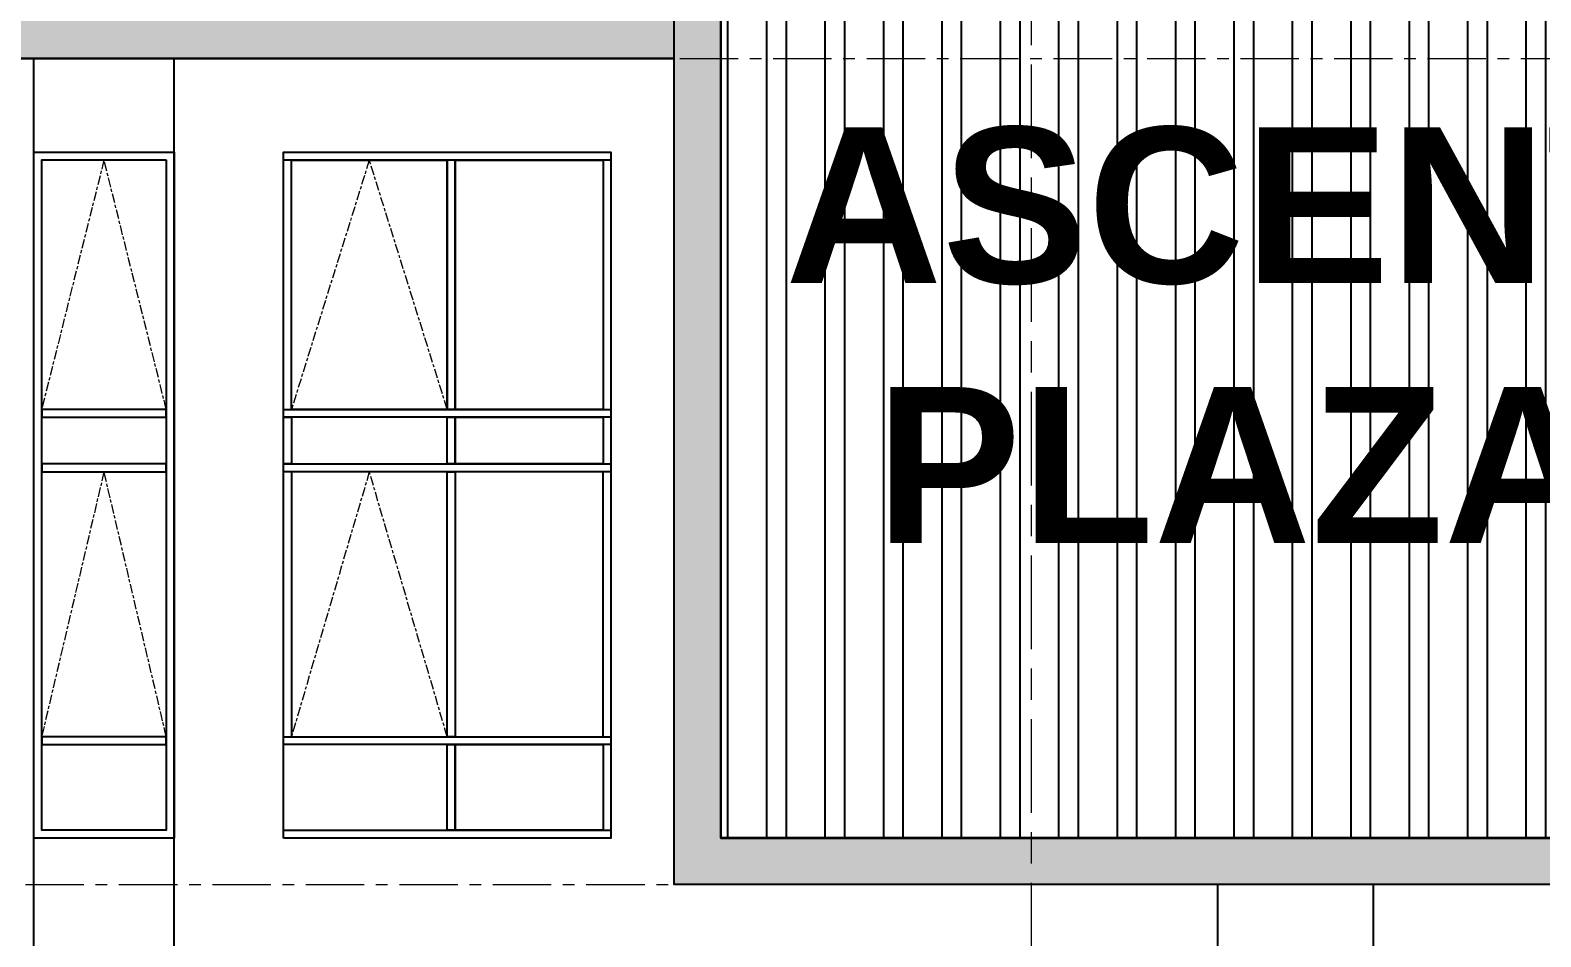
# Model space of a CAD drawing. Header units: millimetres. Extents: x -100356 to 314685, y 446 to 1273965.
# Drawn here: x 208974 to 218671, y 115670 to 121486 of the extents above; entities that cross this region are included whole.
import ezdxf
from ezdxf.xclip import XClip

# ---------------------------------------------------------------- set-up
doc = ezdxf.new("R2010")
doc.units = ezdxf.units.MM
doc.header["$XCLIPFRAME"] = 2
for name, pattern in [('gf$0$CENTER2', [28.575, 19.05, -3.175, 3.175, -3.175]), ('gf$0$Kume - Grid Line', [10.5, 6, -1.25, 2, -1.25]), ('section$0$CENTER', [2, 1.25, -0.25, 0.25, -0.25]), ('section$0$Kume - Grid Line', [10.5, 6, -1.25, 2, -1.25])]:
    doc.linetypes.add(name, pattern=pattern)
for name, color, linetype, lineweight in [('gf$0$A.Axis', 251, 'gf$0$CENTER2', 13), ('section$0$A-_ANOT----_D', 7, 'Continuous', 5), ('section$0$A-_FLORLEVL_E', 7, 'Continuous', 5), ('section$0$NKC_TRUC', 8, 'section$0$CENTER', 13)]:
    doc.layers.add(name, color=color, linetype=linetype, lineweight=lineweight)
doc.layers.add('NAM', color=3, linetype='Continuous')
doc.layers.add('STR', color=7, linetype='Continuous')
doc.styles.add('ARIAL', font='Font - TrueType - Arial Bold.ttf')
pattern_1 = [(9e-15, (577432.35, -167577.62), (-3e-14, 375), []), (9e-15, (577557.35, -167702.62), (-3e-14, 375), [])]

# ---------------------------------------------------------------- blocks, each defined once
blk = doc.blocks.new('section$0$grid section')
at = {"layer": 'section$0$NKC_TRUC', "ltscale": 300}
for p, q in [((-141943.9, 92400), (0, 92400)), ((-141943.9, 87100), (0, 87100))]:
    blk.add_line(p, q, dxfattribs=at)
blk = doc.blocks.new('wd02-elevation 1')
at = {"layer": 'NAM', "elevation": 0}
for points in [[(197491.1, 177019.2), (201891.1, 177019.2), (201891.1, 179119.2), (197491.1, 179119.2)], [(197491.1, 177019.2), (197541.1, 177019.2), (197541.1, 179119.2), (197491.1, 179119.2)], [(198091.1, 177019.2), (198141.1, 177019.2), (198141.1, 179119.2), (198091.1, 179119.2)], [(199841.1, 177019.2), (199891.1, 177019.2), (199891.1, 179119.2), (199841.1, 179119.2)], [(200191.1, 177019.2), (200241.1, 177019.2), (200241.1, 179119.2), (200191.1, 179119.2)], [(201840.7, 177019.2), (201890.7, 177019.2), (201890.7, 179119.2), (201840.7, 179119.2)], [(197541.1, 178119.2), (198091.1, 178119.2), (198091.1, 179069.2), (197541.1, 179069.2)], [(198141.1, 179069.2), (199841.1, 179069.2), (199841.1, 178119.2), (198141.1, 178119.2)], [(200191.1, 179069.2), (199891.1, 179069.2), (199891.1, 178119.2), (200191.1, 178119.2)], [(200241.1, 178119.2), (201840.7, 178119.2), (201840.7, 179069.2), (200241.1, 179069.2)], [(198091.1, 178119.2), (197541.1, 178119.2), (197541.1, 178069.2), (198091.1, 178069.2)], [(199841.1, 178119.2), (198141.1, 178119.2), (198141.1, 178069.2), (199841.1, 178069.2)], [(199841.1, 177069.2), (198141.1, 177069.2), (198141.1, 178069.2), (199841.1, 178069.2)], [(200191.1, 178119.2), (199891.1, 178119.2), (199891.1, 178069.2), (200191.1, 178069.2)], [(201841.1, 178119.2), (200241.1, 178119.2), (200241.1, 178069.2), (201841.1, 178069.2)], [(201840.7, 178069.2), (200241.1, 178069.2), (200241.1, 177069.2), (201840.7, 177069.2)], [(200191.1, 177069.2), (199891.1, 177069.2), (199891.1, 177019.2), (200191.1, 177019.2)]]:
    blk.add_lwpolyline(points, close=True, dxfattribs=at)
at = {"layer": 'section$0$A-_ANOT----_D', "color": 8, "linetype": 'section$0$Kume - Grid Line', "ltscale": 10, "elevation": 0}
for points in [[(198141.1, 178069.2), (199841.1, 177569.2), (198141.1, 177069.2)], [(200241.1, 178069.2), (201840.7, 177569.2), (200241.1, 177069.2)]]:
    blk.add_lwpolyline(points, dxfattribs=at)
blk = doc.blocks.new('skyvilla elevation 1')
at = {"layer": 'NAM', "elevation": 0}
for points in [[(4700, 30099.9), (300, 30099.9), (300, 30999.9), (4700, 30999.9)], [(4650, 30149.9), (350, 30149.9), (350, 30949.9), (4650, 30949.9)], [(2650, 30149.9), (350, 30149.9), (350, 30949.9), (2650, 30949.9)], [(950, 30949.9), (900, 30949.9), (900, 30149.9), (950, 30149.9)], [(2700, 30949.9), (2650, 30949.9), (2650, 30149.9), (2700, 30149.9)], [(3050, 30949.9), (3000, 30949.9), (3000, 30149.9), (3050, 30149.9)]]:
    blk.add_lwpolyline(points, close=True, dxfattribs=at)
at = {"layer": 'section$0$A-_ANOT----_D', "color": 8, "linetype": 'section$0$Kume - Grid Line', "ltscale": 10, "elevation": 0}
for points in [[(950, 30149.9), (2650, 30549.9), (950, 30949.9)], [(3050, 30149.9), (4650, 30549.9), (3050, 30949.9)]]:
    blk.add_lwpolyline(points, dxfattribs=at)
at = {"layer": 'STR', "elevation": 0}
for points in [[(0, 30999.9), (5300, 30999.9)], [(0, 30099.9), (5300, 30099.9)], [(0, 23399.9), (5300, 23399.9)], [(0, 22399.9), (5300, 22399.9)]]:
    blk.add_lwpolyline(points, dxfattribs=at)
at = {"layer": 'NAM', "xscale": -1, "rotation": 180}
blk.add_blockref('wd02-elevation 1', (-197191.1, 206415.8, 0), dxfattribs=at)
blk = doc.blocks.new('podium elevation 1')
at = {"layer": 'NAM', "ltscale": 0.5}
h = blk.add_hatch(dxfattribs=at)
h.set_pattern_fill('ANSI32', color=252, scale=1000, angle=-45)
h.set_pattern_definition(pattern_1)
h.paths.add_polyline_path([(87299, 258.1), (88400, 258.1), (88400, 36661.1), (87299, 36661.1), (87299, 22148.5), (81999, 22148.5), (81999, 15705.1), (87299, 15705.1)])
h = blk.add_hatch(color=252, dxfattribs=at)
h.dxf.hatch_style = 1
h.paths.add_polyline_path([(82000, 15705.1), (82000, 22148.5), (88100, 22148.5), (88100, 15705.1)], flags=16)
h.paths.add_polyline_path([(81700, 15405.1), (81700, 22448.5), (88400, 22448.5), (88400, 15405.1)])
h = blk.add_hatch(dxfattribs=at)
h.set_pattern_fill('ANSI32', color=252, scale=1000, angle=-45)
h.set_pattern_definition(pattern_1)
h.paths.add_polyline_path([(82000, 15705.1), (82000, 22148.5), (88100, 22148.5), (88100, 15705.1)])
at = {"layer": 'NAM', "elevation": 0}
for points in [[(87299, 258.1), (88400, 258.1), (88400, 36661.1), (87299, 36661.1), (87299, 22148.5), (81999, 22148.5), (81999, 15705.1), (87299, 15705.1)], [(81700, 15405.1), (81700, 22448.5), (88400, 22448.5), (88400, 15405.1)], [(82000, 15705.1), (82000, 22148.5), (88100, 22148.5), (88100, 15705.1)]]:
    blk.add_lwpolyline(points, close=True, dxfattribs=at)
at = {"layer": 'NAM', "insert": (86558.8, 22492.2, 0), "char_height": 1000, "attachment_point": 1, "rotation": 270, "style": 'ARIAL'}
blk.add_mtext_dynamic_manual_height_columns('\\pi756.19;ASCENT \\P\\pi1339.1;PLAZA', width=7227.241, gutter_width=1, heights=[0], dxfattribs=at)
blk = doc.blocks.new('ELEVATION 1')
at = {"layer": 'NAM', "ltscale": 0.5}
h = blk.add_hatch(color=252, dxfattribs=at)
h.dxf.hatch_style = 1
h.paths.add_polyline_path([(88115.3, 585860.3), (88115.3, 569847.7), (82815.3, 569847.7), (82815.3, 563414.8), (82815.3, 563404.3), (88115.3, 563404.3), (88115.3, 547957.3), (87816.3, 547957.3), (87816.3, 563104.3), (82516.3, 563104.3), (82516.3, 570147.7), (87815.3, 570147.7), (87815.3, 585860.3)])
at = {"layer": 'NAM', "elevation": 0}
blk.add_lwpolyline([(88115.3, 585860.3), (88115.3, 569847.7), (82815.3, 569847.7), (82815.3, 563414.8), (82815.3, 563404.3), (88115.3, 563404.3), (88115.3, 547957.3), (87816.3, 547957.3), (87816.3, 563104.3), (82516.3, 563104.3), (82516.3, 570147.7), (87815.3, 570147.7), (87815.3, 585860.3)], close=True, dxfattribs=at)
at = {"layer": 'NAM'}
for name, p in [('podium elevation 1', (816.3, 547699.2, 0)), ('skyvilla elevation 1', (77215.3, 543257.3, 0))]:
    blk.add_blockref(name, p, dxfattribs=at)
ref = blk.add_blockref('skyvilla elevation 1', (82515.3, 543257.3, 0), dxfattribs=at)
XClip(ref).set_block_clipping_path([(5300, 42602.9195153018), (5300, 26890.3224499937), (0.9698971497, 26890.3224499934), (0.9698971501, 19846.9545468783), (5300.9698971502, 19846.9545468783), (5300.0000000001, 0), (5300.0000000001, -2660.5233960821), (-890.1706460004, -2660.5233960821), (-890.1706460004, 43862.1393032457), (5300.9698971501, 43862.1393032457)])
at = {"layer": 'section$0$A-_FLORLEVL_E'}
ref = blk.add_blockref('section$0$grid section', (-4583.7, 526177.6, 0), dxfattribs=dict(at, rotation=270))
XClip(ref).set_block_clipping_path([(-63133.662589381, -3062.3099419163), (16172.8238461059, 101487.3382753241)])

msp = doc.modelspace()

# ---------------------------------------------------------------- linework, layer by layer
at = {"layer": 'gf$0$A.Axis', "linetype": 'gf$0$Kume - Grid Line', "lineweight": 9, "ltscale": 100}
msp.add_line((215400.4, 25115.6, 0), (215400.4, 127445.7, 0), dxfattribs=at)

# ---------------------------------------------------------------- block references
at = {"layer": 'NAM', "rotation": 89.99999999999999}
msp.add_blockref('ELEVATION 1', (783254.7, 33488.6, 0), dxfattribs=at)

doc.saveas('drawing.dxf')
